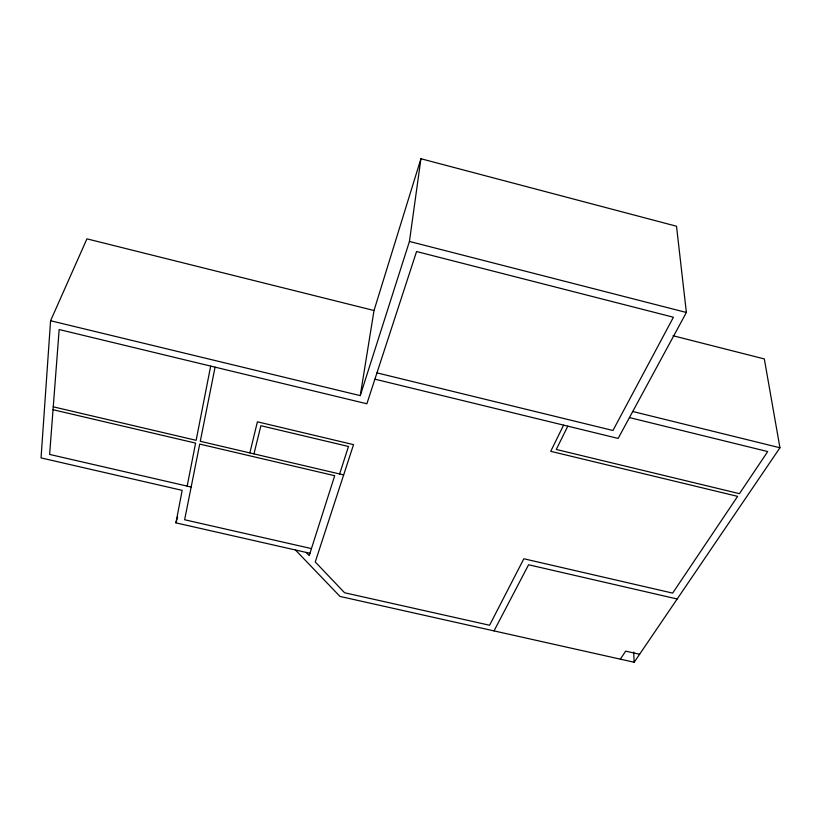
<?xml version="1.0" encoding="UTF-8"?>
<svg xmlns="http://www.w3.org/2000/svg" width="821" height="821" viewBox="0 0 821 821"><rect width="100%" height="100%" fill="white"/><g stroke="black" fill="none" stroke-linecap="round" stroke-linejoin="round"><path stroke-width="1.23" d="M50.584 320.744L360.255 395.63L374.017 310.512L86.934 238.849L50.584 320.744L41.05 457.913L182.17 490.363L175.92 522.864L309.958 553.282M360.255 395.63L409.443 241.446L420.927 158.74L676.514 226.237L686.377 312.483L618.151 438.424L374.91 379.169M187.167 486.114L195.593 443.114L53.037 409.72M210.679 366.094L196.137 440.323L53.252 406.816M215.081 367.151L200.283 441.298L343.66 474.918M249.851 452.925L257.394 421.809L353.543 444.643L315.254 561.964L344.594 592.752L489.583 625.253L523.839 558.762L672.656 593.111L737.627 496.366L550.727 451.324L563.596 425.134M253.956 453.89L260.893 425.709L348.484 446.47L339.617 473.974M175.92 522.864L177.644 516.789M374.017 310.512L420.927 158.74M567.814 426.161L556.269 449.467L739.444 493.667L767.717 451.56L629.44 417.581M494.026 630.897L528.58 564.766L677.171 598.991M620.317 659.16L625.653 651.135L639.61 654.265M295.447 549.998L339.986 596.426L634.181 662.26L779.95 447.763L764.32 358.931L673.015 335.738M311.457 548.592L184.633 519.755L199.729 444.089L334.701 475.708L309.209 555.622L306.171 552.43M191.16 487.038L49.619 454.424L59.163 329.539L366.874 403.778L416.565 251.534L673.415 317.234L612.948 430.491L376.962 372.867M632.734 411.495L779.95 447.763M409.443 241.446L686.377 312.483M633.648 652.079L634.181 662.26"/></g></svg>
